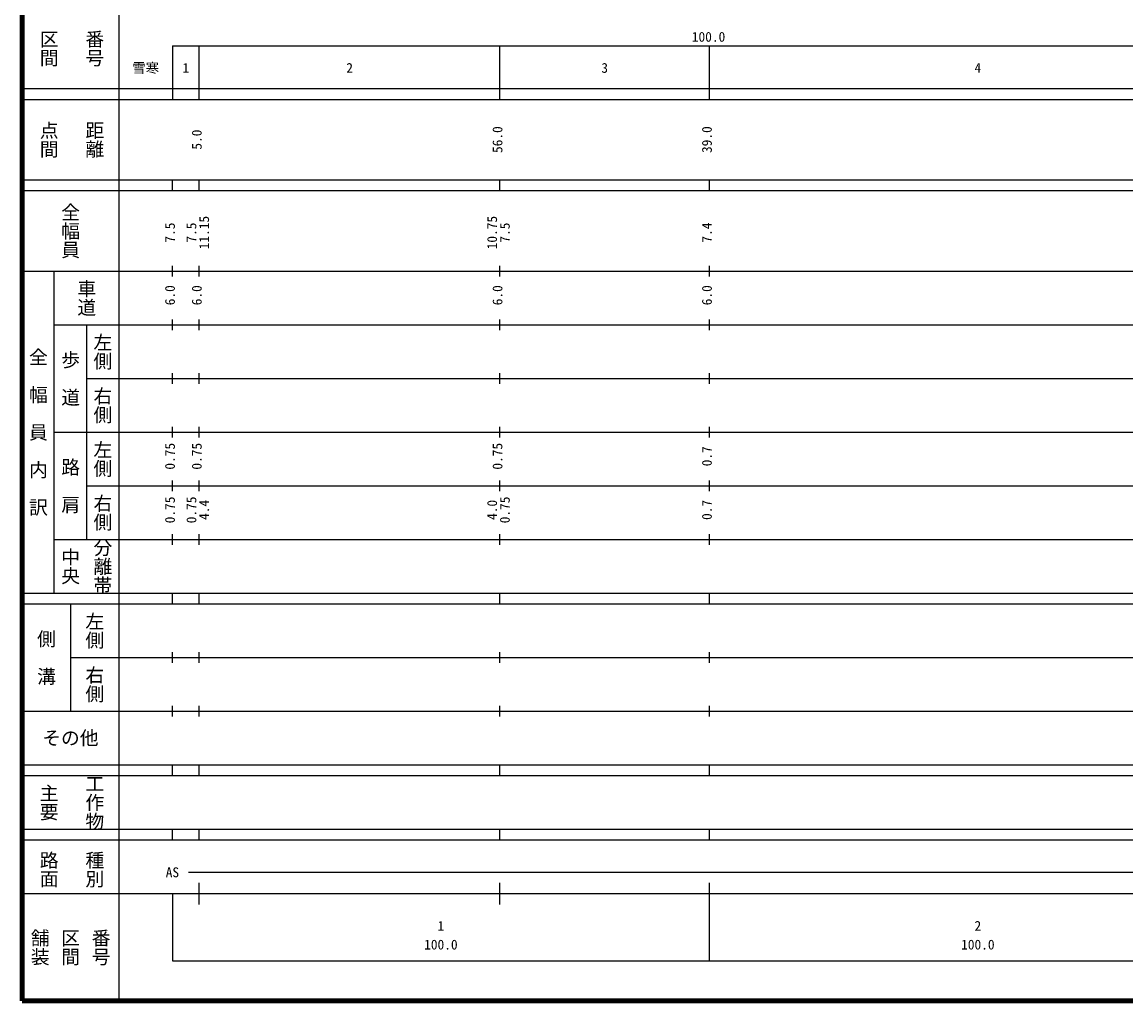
# Model space of a CAD drawing. Units: millimetres on the paper, enlarged 1000 times. Extents: x 40000 to 680000, y 20000 to 380000.
# Drawn here: x 40000 to 245576, y 20000 to 202409 of the extents above; entities that cross this region are included whole.
import ezdxf
from ezdxf.enums import TextEntityAlignment as Align

# ---------------------------------------------------------------- set-up
doc = ezdxf.new("R2010")
doc.units = ezdxf.units.MM
doc.header["$LTSCALE"] = 1000
doc.layers.add('M-TTL', color=2, linetype='Continuous', lineweight=140)
doc.layers.add('M-TTL-BAND', color=7, linetype='Continuous', lineweight=25)
doc.styles.add('@ＭＳ ゴシック', font='')
doc.styles.add('ＭＳ ゴシック', font='')
doc.styles.get('@ＭＳ ゴシック').set_extended_font_data('@MS Gothic')
doc.styles.get('ＭＳ ゴシック').set_extended_font_data('MS Gothic')

msp = doc.modelspace()

# ---------------------------------------------------------------- linework, layer by layer
at = {"layer": 'M-TTL'}
for p, q in [((40000, 380000), (40000, 20000)), ((40000, 20000), (680000, 20000))]:
    msp.add_line(p, q, dxfattribs=at)
at = {"layer": 'M-TTL-BAND'}
for p, q in [((58000, 370000), (58000, 20000)), ((68000, 198000), (579000, 198000)), ((68000, 198000), (68000, 188000)), ((73000, 188000), (73000, 198000)), ((129000, 188000), (129000, 198000)), ((168000, 188000), (168000, 198000)), ((40000, 190000), (579000, 190000)), ((40000, 188000), (579000, 188000)), ((40000, 173000), (579000, 173000)), ((68000, 171000), (68000, 173000)), ((73000, 171000), (73000, 173000)), ((129000, 171000), (129000, 173000)), ((168000, 171000), (168000, 173000)), ((40000, 171000), (579000, 171000)), ((68000, 155000), (68000, 157000)), ((73000, 155000), (73000, 157000)), ((129000, 155000), (129000, 157000)), ((168000, 155000), (168000, 157000)), ((40000, 156000), (579000, 156000)), ((46000, 96000), (46000, 156000)), ((46000, 146000), (579000, 146000)), ((52000, 146000), (52000, 106000)), ((68000, 145000), (68000, 147000)), ((73000, 145000), (73000, 147000)), ((129000, 145000), (129000, 147000)), ((168000, 145000), (168000, 147000)), ((52000, 136000), (579000, 136000)), ((68000, 135000), (68000, 137000)), ((73000, 135000), (73000, 137000)), ((129000, 135000), (129000, 137000)), ((168000, 135000), (168000, 137000)), ((46000, 126000), (579000, 126000)), ((68000, 125000), (68000, 127000)), ((73000, 125000), (73000, 127000)), ((129000, 125000), (129000, 127000)), ((168000, 125000), (168000, 127000)), ((52000, 116000), (579000, 116000)), ((68000, 115000), (68000, 117000)), ((73000, 115000), (73000, 117000)), ((129000, 115000), (129000, 117000)), ((168000, 115000), (168000, 117000)), ((68000, 105000), (68000, 107000)), ((73000, 105000), (73000, 107000)), ((129000, 105000), (129000, 107000)), ((168000, 105000), (168000, 107000)), ((46000, 106000), (579000, 106000)), ((40000, 96000), (579000, 96000)), ((68000, 94000), (68000, 96000)), ((73000, 94000), (73000, 96000)), ((129000, 94000), (129000, 96000)), ((168000, 94000), (168000, 96000)), ((40000, 94000), (579000, 94000)), ((49000, 94000), (49000, 74000)), ((68000, 83000), (68000, 85000)), ((73000, 83000), (73000, 85000)), ((129000, 83000), (129000, 85000)), ((168000, 83000), (168000, 85000)), ((49000, 84000), (579000, 84000)), ((68000, 73000), (68000, 75000)), ((73000, 73000), (73000, 75000)), ((129000, 73000), (129000, 75000)), ((168000, 73000), (168000, 75000)), ((40000, 74000), (579000, 74000)), ((40000, 64000), (579000, 64000)), ((68000, 62000), (68000, 64000)), ((73000, 62000), (73000, 64000)), ((129000, 62000), (129000, 64000)), ((168000, 62000), (168000, 64000)), ((40000, 62000), (579000, 62000)), ((40000, 52000), (579000, 52000)), ((68000, 50000), (68000, 52000)), ((73000, 50000), (73000, 52000)), ((129000, 50000), (129000, 52000)), ((168000, 50000), (168000, 52000)), ((40000, 50000), (579000, 50000)), ((71000, 44000), (565000, 44000)), ((73000, 38000), (73000, 42000)), ((129000, 38000), (129000, 42000)), ((168000, 27500), (168000, 42000)), ((40000, 40000), (579000, 40000)), ((68000, 40000), (68000, 27500)), ((68000, 27500), (579000, 27500))]:
    msp.add_line(p, q, dxfattribs=at)

# ---------------------------------------------------------------- texts
at = {"layer": 'M-TTL-BAND', "style": '@ＭＳ ゴシック'}
for s, p in [('区間', (45000, 197500)), ('番号', (53500, 197500)), ('点間', (45000, 180500)), ('距離', (53500, 180500)), ('全幅員', (49000, 163500)), ('車道', (52000, 151000)), ('左側', (55000, 141000)), ('全\u3000幅\u3000員\u3000内\u3000訳', (43000, 126000)), ('歩\u3000道', (49000, 136000)), ('右側', (55000, 131000)), ('左側', (55000, 121000)), ('路\u3000肩', (49000, 116000)), ('右側', (55000, 111000)), ('分離帯', (55000, 101000)), ('中央', (49000, 101000)), ('左側', (53500, 89000)), ('側\u3000溝', (44500, 84000)), ('右側', (53500, 79000)), ('工作物', (53500, 57000)), ('主要', (45000, 57000)), ('路面', (45000, 44500)), ('種別', (53500, 44500)), ('舗装', (43333, 30000)), ('区間', (49000, 30000)), ('番号', (54667, 30000))]:
    msp.add_text(s, height=2566, rotation=270, dxfattribs=at).set_placement(p, align=Align.MIDDLE_CENTER)
at = {"layer": 'M-TTL-BAND', "style": 'ＭＳ ゴシック'}
for s, p in [('100.0', (167844, 198195)), ('雪寒', (63022, 192405)), ('1', (70500, 192405)), ('2', (101000, 192405)), ('3', (148500, 192405)), ('4', (218000, 192405)), ('AS', (68000, 42500)), ('1', (118000, 32523)), ('2', (218000, 32523)), ('100.0', (118000, 29033)), ('100.0', (218000, 29033))]:
    msp.add_text(s, height=1833, dxfattribs=at).set_placement(p, align=Align.BOTTOM_CENTER)
for s, p in [('5.0', (74000, 180500)), ('56.0', (130000, 180500)), ('39.0', (169000, 180500)), ('7.5', (69000, 163174)), ('7.5', (73000, 163174)), ('11.15', (75370, 163174)), ('10.75', (129000, 163174)), ('7.5', (131370, 163174)), ('7.4', (169000, 163174)), ('6.0', (69000, 151500)), ('6.0', (74000, 151500)), ('6.0', (130000, 151500)), ('6.0', (169000, 151500)), ('0.75', (69000, 121500)), ('0.75', (74000, 121500)), ('0.75', (130000, 121500)), ('0.7', (169000, 121500)), ('0.75', (69000, 111500)), ('0.75', (73000, 111500)), ('4.4', (75370, 111500)), ('4.0', (129000, 111500)), ('0.75', (131370, 111500)), ('0.7', (169000, 111500))]:
    msp.add_text(s, height=1833, rotation=90, dxfattribs=at).set_placement(p, align=Align.BOTTOM_CENTER)
msp.add_text('その他', height=2566, dxfattribs=at).set_placement((49000, 69000), align=Align.MIDDLE_CENTER)

doc.saveas('drawing.dxf')
